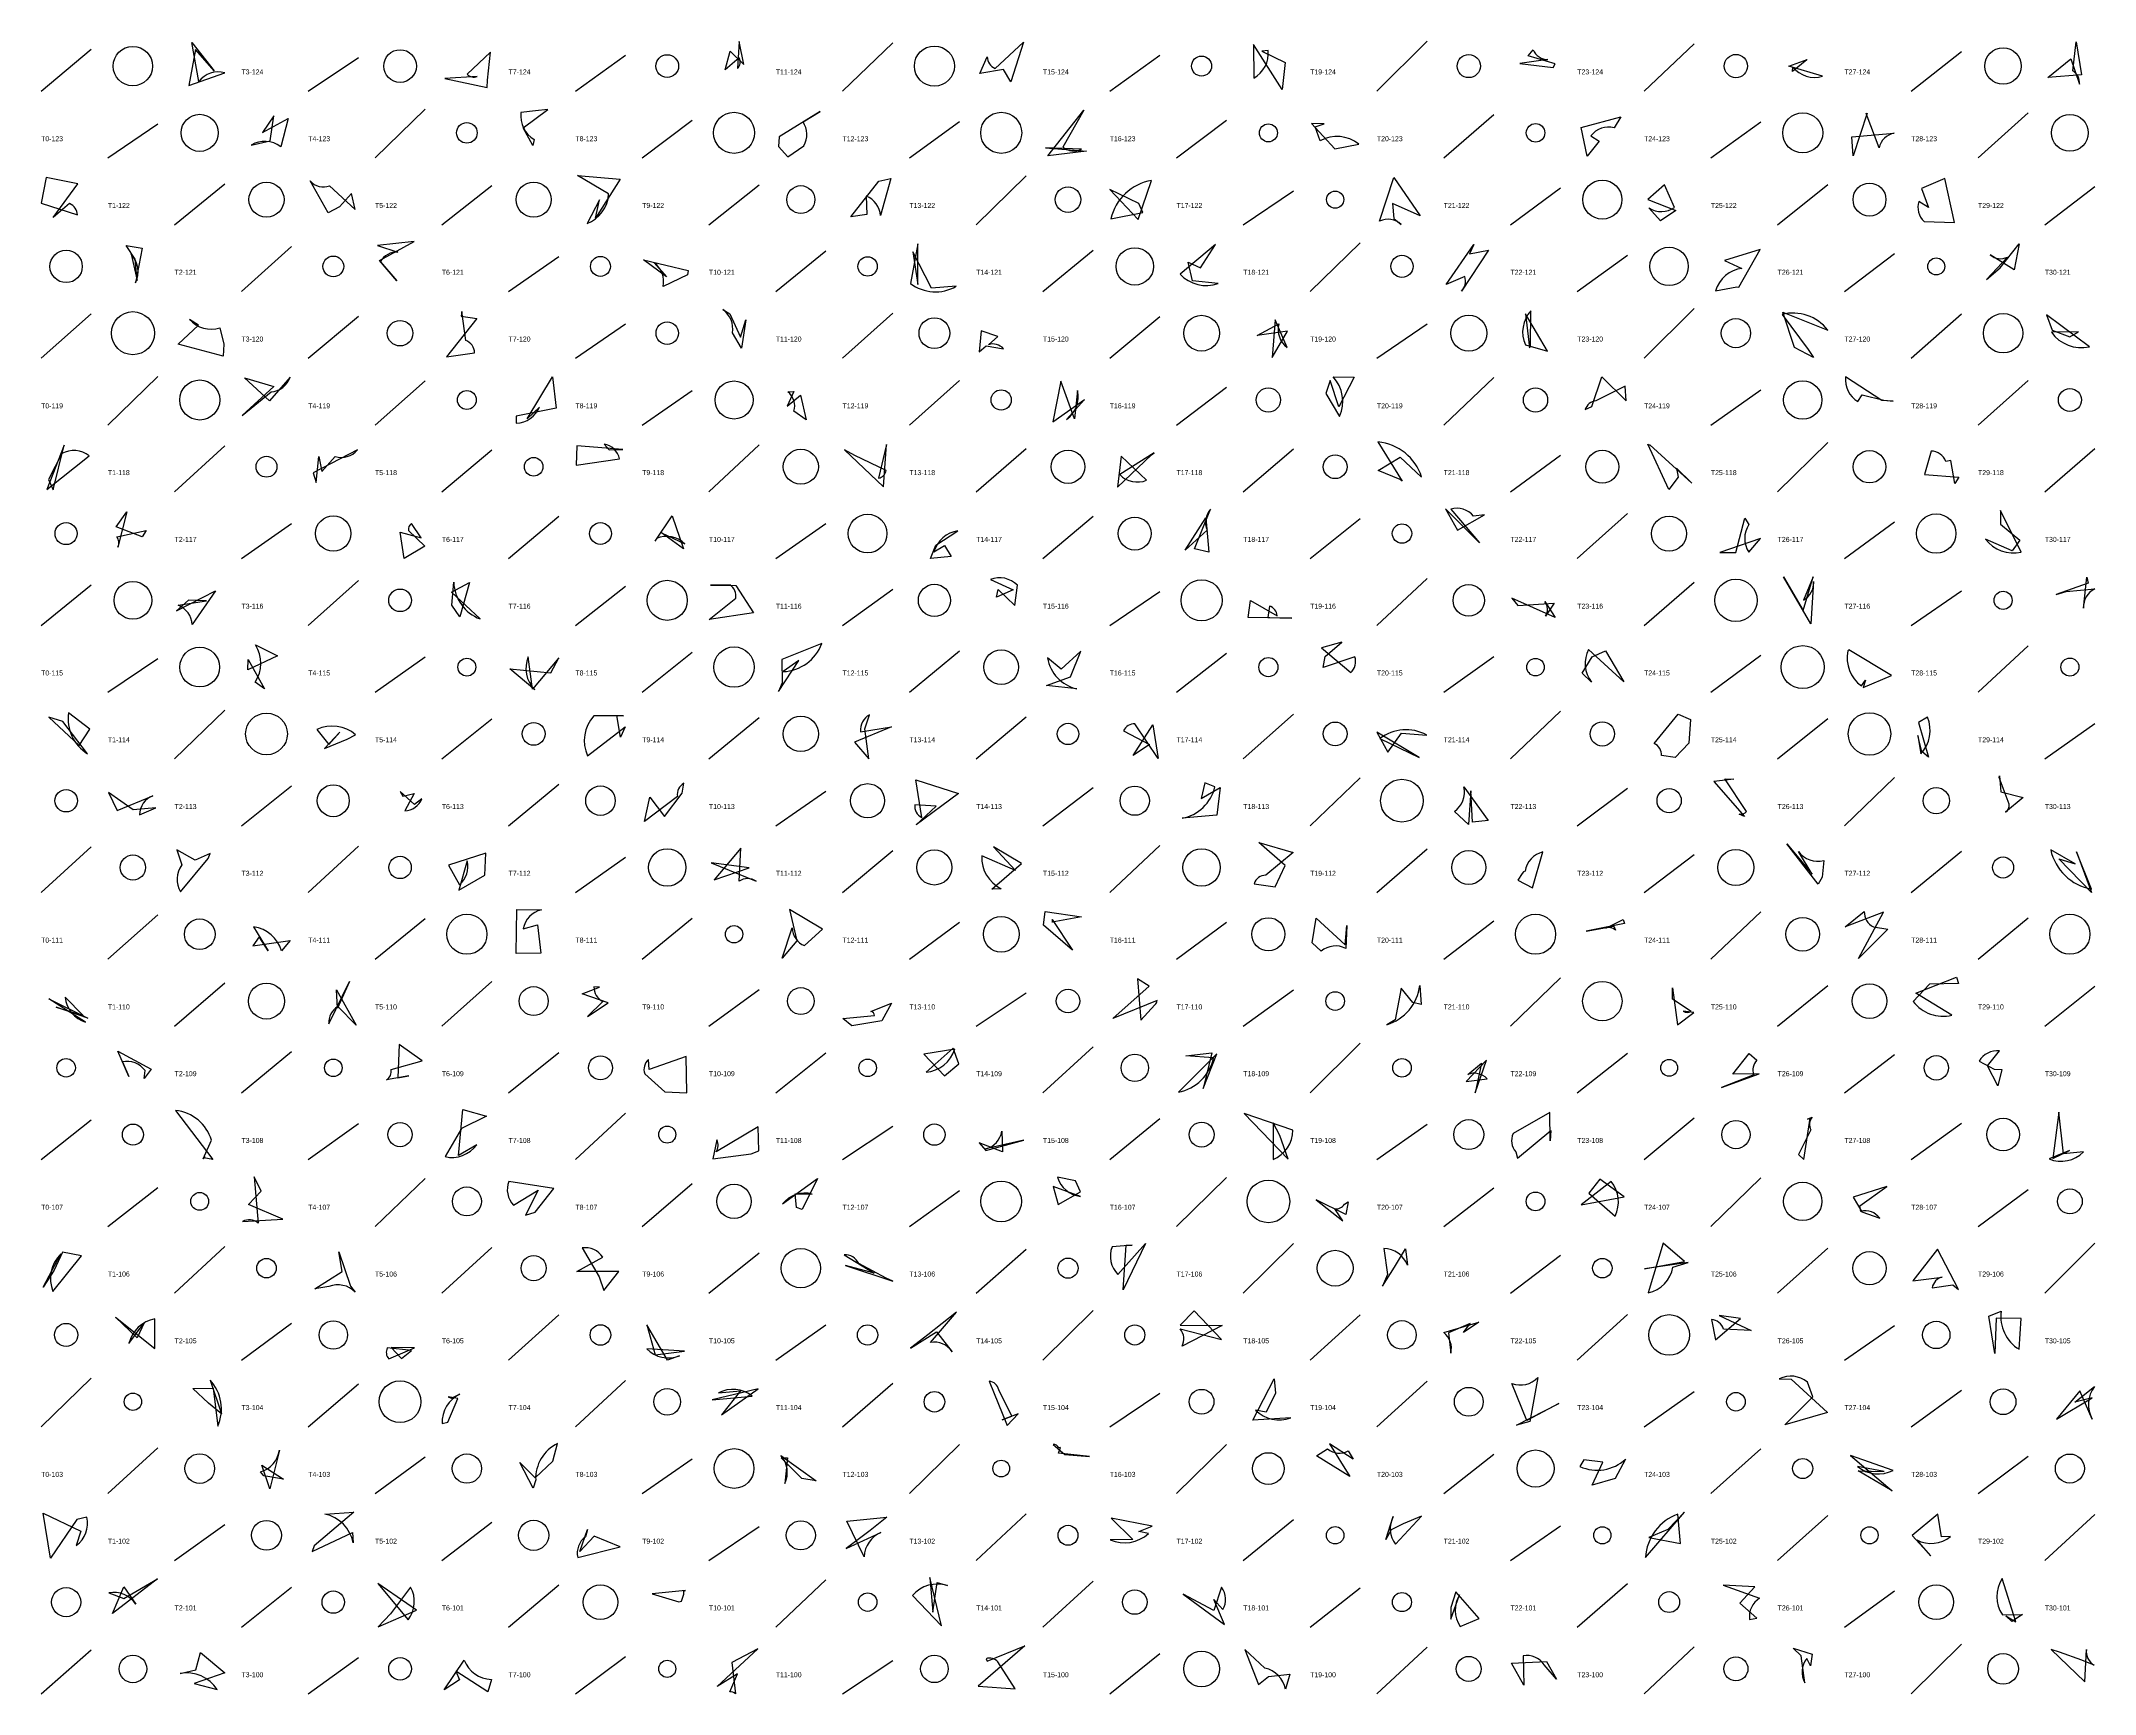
# Model space of a CAD drawing. Header units: millimetres. Extents: x -1 to 9990, y 0 to 15990.
# Drawn here: x 0 to 1230, y 4000 to 4990 of the extents above; entities that cross this region are included whole.
import ezdxf

# ---------------------------------------------------------------- set-up
doc = ezdxf.new("R2010")
doc.units = ezdxf.units.MM
doc.layers.add('TEXT', color=3, linetype='Continuous')
doc.layers.add('WALL', color=1, linetype='Continuous')

msp = doc.modelspace()

# ---------------------------------------------------------------- linework, layer by layer
for points in [[(92.5, 4984.9), (88.4, 4963.3), (110, 4971, 0.3), (94.4, 4965.8), (90.3, 4989.1), (103.7, 4972.1)], [(267.3, 4966.5), (269.1, 4983.3), (255.1, 4970.2, 0.3), (261.1, 4968.7), (241.8, 4967.6), (267.2, 4962.1)], [(420.9, 4975.9), (418.1, 4989.7), (417.1, 4973.5, 0.3), (418.1, 4980), (409.7, 4972.8), (412.7, 4983.9)], [(576.3, 4972.9), (562.1, 4970.5), (566.6, 4980.6, 0.3), (571.4, 4973.6), (588.4, 4989.4), (580.8, 4965.5)], [(743.2, 4960.9), (726.1, 4987.9), (726.2, 4967.7, 0.3), (734.9, 4984.4), (731, 4984), (745, 4977.1)], [(906.8, 4976.3), (890.6, 4981.2), (893.5, 4984.7, 0.3), (902.4, 4978.9), (885.5, 4976.6), (905.5, 4974.2)], [(1201.8, 4968.1), (1215.6, 4979.4), (1220.7, 4964.1, 0.3), (1216.8, 4972.1), (1218.8, 4989.6), (1221.9, 4969.7)], [(1057.5, 4978.7), (1048.9, 4971.7), (1049.1, 4974.4, 0.3), (1066.8, 4968.9), (1046.7, 4974.9), (1057.7, 4979)], [(132.6, 4935.3), (148, 4943.5), (143.5, 4926.7, 0.3), (125.8, 4927.7), (137.1, 4930.3), (139.3, 4945.2)], [(303.5, 4948.9), (296.1, 4948.1), (287.4, 4947.1, 0.3), (295.3, 4931.1), (294.5, 4927.5), (288.8, 4938)], [(441.6, 4926.8), (447.3, 4920.6), (456.7, 4927.3, 0.3), (456.3, 4941.5), (466.6, 4947.7), (442.1, 4932.7)], [(602.9, 4921.3), (624.4, 4948.6), (612, 4926.5, 0.3), (623.1, 4925.2), (601.6, 4926.1), (626.1, 4924)], [(922.4, 4938.3), (946, 4944.6), (942.1, 4938.1, 0.3), (928.2, 4933.2), (933.1, 4930.1), (926, 4921.1)], [(1085.2, 4921.3), (1084.5, 4932.7), (1109.8, 4934.8, 0.3), (1100.7, 4926), (1093, 4946.6), (1093.6, 4946.7)], [(760.8, 4940.5), (774.8, 4925.5), (789.1, 4928.3, 0.3), (766.1, 4930.3), (763, 4938.7), (768.5, 4940.3)], [(3.1, 4908.3), (0, 4892.9), (21.8, 4885.8, 0.3), (17.1, 4892.6), (7.2, 4884.3), (22.1, 4904.4)], [(332.1, 4883.8), (334.5, 4894.9), (327, 4880.7, 0.3), (339.9, 4898.4), (321.3, 4909.4), (346.9, 4907.3)], [(501.7, 4906), (508.9, 4907.7), (502.7, 4885.4, 0.3), (494.2, 4897.1), (494.6, 4886.1), (485, 4884.7)], [(809.4, 4892.7), (810.2, 4883.7), (814.6, 4880.2, 0.3), (801.6, 4882.1), (810.1, 4908.2), (825.9, 4885.2)], [(1126.2, 4901.7), (1130.3, 4890.2), (1124.6, 4893.8, 0.3), (1127.7, 4882), (1145.9, 4881.3), (1140.1, 4907.7)], [(178.8, 4890.6), (172, 4887.1), (161.1, 4906.2, 0.3), (172.8, 4903.2), (188.2, 4889), (185.9, 4898.7)], [(640.1, 4901), (657, 4883.1), (665.1, 4906.5, 0.3), (640.6, 4883.4), (659.8, 4887.2), (657.4, 4892.6)], [(979.1, 4888.4), (969.9, 4882.3), (962.8, 4890, 0.3), (978.3, 4890.3), (972.3, 4903.8), (962.2, 4895)], [(51, 4867.5), (60.5, 4866), (56.6, 4845.1, 0.3), (54, 4862.4), (57.5, 4846.6), (56.4, 4859.4)], [(223.4, 4870), (201.4, 4867.6), (213.7, 4863.6, 0.3), (203.2, 4857.7), (213.1, 4846.4), (202.7, 4858.5)], [(387.6, 4852.6), (387.1, 4850), (372.5, 4843, 0.3), (367.1, 4857.2), (374.5, 4848.8), (360.8, 4858.9)], [(525.1, 4844.2), (525, 4868.6), (520.6, 4844.8, 0.3), (548.1, 4843.1), (533.2, 4841.9), (522, 4863.8)], [(694.4, 4854.1), (703.3, 4868.1), (682.1, 4850.4, 0.3), (704.9, 4844.8), (689.5, 4846.4), (687, 4857.6)], [(855.4, 4862.6), (866.8, 4864.8), (850.6, 4840.2, 0.3), (852.6, 4848.9), (841.4, 4844.1), (858, 4868.2)], [(1029.5, 4865.2), (1008.1, 4858.6), (1018.6, 4853.8, 0.3), (1002.8, 4840.4), (1015.5, 4842.7), (1016.8, 4842.6)], [(1184.6, 4868.6), (1181.6, 4853), (1167.3, 4861.9, 0.3), (1177.6, 4860.6), (1165.1, 4847.1), (1173.3, 4854.2)], [(82, 4808.4), (94.3, 4819.8), (88.9, 4823.3, 0.3), (107.1, 4818.3), (109.4, 4808.5), (109.1, 4801.3)], [(260.9, 4823.9), (242.7, 4800.8), (259.6, 4803.2, 0.3), (254.3, 4810.7), (251.9, 4828), (251.6, 4825.3)], [(422.1, 4823.1), (419.5, 4806), (414, 4815.2, 0.3), (408.2, 4829.2), (412.5, 4826.5), (418.9, 4812.6)], [(746.5, 4816.3), (728.3, 4813.6), (741.2, 4820.6, 0.3), (746.2, 4806.4), (739, 4823.1), (737.3, 4800.5)], [(891.4, 4806.2), (891.9, 4807.1), (892.2, 4828.4, 0.3), (888.9, 4808), (902.2, 4804.2), (888.9, 4826.5)], [(1050.1, 4806.5), (1043.1, 4827.5), (1070, 4816.9, 0.3), (1042.6, 4826.2), (1058.2, 4805.3), (1061.4, 4800.4)], [(1214.9, 4812.8), (1220.1, 4815.9), (1203.9, 4815.6, 0.3), (1226.7, 4806.8), (1201.1, 4825.9), (1204.4, 4816.8)], [(561.8, 4803.8), (565.9, 4807.4), (576.4, 4805.7, 0.3), (567.3, 4808.1), (573, 4813), (563, 4816.5)], [(139.3, 4783.1), (120.4, 4765.7), (137.7, 4779.8, 0.3), (149.2, 4788.7), (136.7, 4774.4), (121.8, 4788.2)], [(308.4, 4770), (284.5, 4765.4), (284.6, 4761.1, 0.3), (298.4, 4770.7), (291.1, 4763.7), (306.3, 4788.9)], [(605.9, 4761.9), (624.9, 4775.2), (614.2, 4763.4, 0.3), (620.7, 4780.6), (618.8, 4763.8), (610.8, 4786.3)], [(772, 4786.7), (769.4, 4778.8), (777.6, 4765.2, 0.3), (773.8, 4788.9), (786.3, 4788.7), (777.2, 4770.9)], [(949.3, 4774.5), (948.6, 4783.3), (931.1, 4774.5, 0.3), (924.8, 4769.2), (928.8, 4771.1), (934.7, 4788.8)], [(1109.1, 4774.3), (1102.3, 4774.6), (1080.7, 4788.8, 0.3), (1088, 4774.1), (1090.6, 4778), (1103.6, 4774.8)], [(454.9, 4777.9), (458.1, 4763.1), (450.9, 4768.4, 0.3), (447.3, 4779.9), (450.8, 4780), (446.8, 4771.3)], [(13.8, 4748), (3.5, 4721.3), (28.8, 4741.5, 0.3), (12.4, 4742.9), (4.5, 4727.3), (7.3, 4721.1)], [(320.9, 4747.6), (320.5, 4735.9), (346.5, 4739.8, 0.3), (337.2, 4748.6), (340.3, 4745.2), (348.4, 4745.3)], [(504.5, 4723), (506.3, 4748.4), (501.6, 4728.2, 0.3), (506.1, 4732.7), (487.3, 4741.8), (481.1, 4745.1)], [(800.8, 4732.8), (813.9, 4740.8), (826.8, 4728.8, 0.3), (800.6, 4749.9), (815.1, 4726.4), (813.9, 4727.4)], [(980.4, 4728.7), (974.8, 4721.3), (962.2, 4748.5, 0.3), (963.5, 4748.2), (988.6, 4725.1), (979.4, 4734.1)], [(166.4, 4741.1), (168.1, 4732.2), (176.1, 4741.1, 0.3), (189.5, 4745.1), (163, 4731.4), (164.7, 4725.5)], [(665, 4742.1), (666.6, 4743.3), (646, 4730.3, 0.3), (662.1, 4726.9), (646.8, 4741.4), (644.6, 4722.8)], [(1146.2, 4724.9), (1143.7, 4738.8), (1140.7, 4738.2, 0.3), (1131.9, 4744.4), (1127.9, 4730.3), (1148.4, 4728.8)], [(45, 4699.1), (51.3, 4708.1), (46, 4686.9, 0.3), (45.4, 4693), (62.9, 4696.8), (60.5, 4693)], [(215, 4695.9), (227.6, 4692.4), (221.9, 4701.1, 0.3), (220, 4696.8), (229.8, 4687.4), (217.4, 4680.1)], [(384.7, 4685.9), (371.6, 4695.5), (385.5, 4688.9, 0.3), (368.6, 4692), (367.7, 4690.5), (378, 4705.7)], [(699.3, 4683.9), (690.7, 4685.9), (700.4, 4709.6, 0.3), (698.3, 4697), (685.2, 4685), (697.5, 4704.4)], [(848.2, 4697.1), (864.4, 4706.2), (857.9, 4705.4, 0.3), (844.2, 4709.6), (861.4, 4689.4), (841, 4709.9)], [(1015, 4683.7), (1020.4, 4704.2), (1022.8, 4700.4, 0.3), (1022.7, 4683.8), (1029.8, 4692.1), (1005.3, 4683.6)], [(1185, 4691), (1180.5, 4684.7), (1164.4, 4691.7, 0.3), (1185.8, 4683.9), (1173.5, 4708.9), (1173.4, 4700.7)], [(532.6, 4680.1), (535.9, 4688), (549.1, 4696.6, 0.3), (534.7, 4684), (541, 4687.9), (545.1, 4681.3)], [(250.8, 4645.2), (245.9, 4652.1), (247.1, 4665.8, 0.3), (262.9, 4643.9), (245.8, 4659.8), (256.5, 4665.6)], [(426.6, 4647.5), (400.2, 4643.5), (416, 4656.2, 0.3), (412.6, 4664.3), (400.9, 4664), (416, 4663.8)], [(573.2, 4661.4), (583.1, 4651.9), (584.7, 4664, 0.3), (568.5, 4667.5), (582.2, 4661.3), (572.2, 4656.8)], [(1055.3, 4648.9), (1061.3, 4669.1), (1055.5, 4655.2, 0.3), (1061.4, 4666.2), (1059.8, 4641), (1043.5, 4669.1)], [(1206.8, 4658.4), (1212.8, 4660.3), (1229.9, 4661.9, 0.3), (1223.2, 4650.3), (1225.1, 4668.9), (1225.9, 4665.2)], [(81.2, 4648.7), (104.5, 4660.7), (90.5, 4640.5, 0.3), (82, 4652.1), (99.1, 4654.8), (88.3, 4655.1)], [(722.9, 4644.7), (724.2, 4654.9), (740.3, 4645.7, 0.3), (735.6, 4651.6), (734.6, 4644.7), (749.1, 4644.3)], [(884.3, 4651.9), (906.2, 4653.3), (901, 4645.5, 0.3), (900.6, 4654.3), (906.7, 4644.7), (880.9, 4656.2)], [(124.1, 4619.5), (133.8, 4602), (128.2, 4605.9, 0.3), (128.4, 4628.3), (141.5, 4621.8), (123.8, 4613.4)], [(441.6, 4600.3), (453.9, 4619), (444.5, 4612.3, 0.3), (467.5, 4629.1), (443.6, 4619.5), (443.8, 4605.5)], [(778.9, 4629.9), (766.8, 4626.6), (784.3, 4611.7, 0.3), (786.8, 4621.2), (767.9, 4614.8), (769, 4621.4)], [(936.9, 4624.7), (947.9, 4606.1), (926.8, 4625.6, 0.3), (928.6, 4606), (923, 4611.4), (928.9, 4621.1)], [(1108.1, 4609.9), (1082.6, 4625.4), (1082.1, 4624.8, 0.3), (1090.2, 4603.7), (1092.7, 4607.2), (1091.2, 4602.7)], [(310, 4620.5), (294.3, 4601.7), (291.7, 4621.2, 0.3), (295.6, 4601.4), (280.7, 4613.9), (305.2, 4611.6)], [(622.7, 4624.6), (610.9, 4613.8), (602.7, 4620.5, 0.3), (620.2, 4602), (602.2, 4604), (616.4, 4609.1)], [(22.9, 4568.1), (29.1, 4577.8), (16.4, 4587.6, 0.3), (27.9, 4563.1), (13, 4582.5), (4.6, 4585.1)], [(169.7, 4566.3), (183.4, 4571.9), (188.4, 4574.5, 0.3), (165.2, 4577.6), (172.3, 4568.7), (178.9, 4576.1)], [(344.8, 4586.1), (348.7, 4585.8), (331, 4585.8, 0.3), (327.3, 4561.8), (349.7, 4579.3), (347.1, 4573)], [(495.8, 4560.1), (493.3, 4578.1), (496.1, 4586.4, 0.3), (490.8, 4576.3), (509.2, 4579.2), (487.1, 4570.1)], [(665.8, 4580.4), (668.9, 4560.2), (655.1, 4581.1, 0.3), (648.3, 4576.9), (663.8, 4568.7), (654.1, 4562.1)], [(806.6, 4564.1), (814.8, 4575.4), (829.8, 4574.3, 0.3), (801.8, 4572.2), (825.4, 4560.8), (800, 4576)], [(986.9, 4569.5), (978.7, 4560.9), (970.4, 4562, 0.3), (966.1, 4569.3), (980.4, 4586.9), (987.9, 4583.6)], [(1126.4, 4564.5), (1124, 4574), (1125.7, 4563, 0.3), (1129.7, 4585.1), (1124.4, 4581.8), (1130.3, 4561.1)], [(40.3, 4539.9), (45.6, 4529.1), (66.9, 4538, 0.3), (59, 4526.5), (68.8, 4530.7), (55.2, 4529.6)], [(216.7, 4537.7), (223.4, 4539.3), (217.8, 4529, 0.3), (228.1, 4536.2), (223.7, 4532.7), (215, 4540.5)], [(373.4, 4525.5), (383.9, 4539.5), (384.9, 4545.4, 0.3), (381.1, 4537.6), (361.4, 4522.5), (364.6, 4537.2)], [(524.1, 4520.5), (536.1, 4531.8), (523.2, 4532.6, 0.3), (527.4, 4524.9), (523.8, 4547.4), (549.5, 4539.4)], [(706.2, 4542.9), (704.1, 4526.4), (683.3, 4524.5, 0.3), (703, 4543.3), (696.9, 4545.7), (694.7, 4536.3)], [(856.3, 4540.9), (854.8, 4520.7), (846.5, 4528.5, 0.3), (852.1, 4543.2), (866.6, 4523.2), (857.3, 4522.1)], [(1001.7, 4546.5), (1020.1, 4525.5), (1016.9, 4527, 0.3), (1021.4, 4528.5), (1008.4, 4548.1), (1013.8, 4547.9)], [(1173.6, 4540.4), (1187.1, 4536.9), (1176.5, 4528.2, 0.3), (1178.7, 4532.9), (1172.6, 4548.8), (1172.9, 4549.9)], [(92.3, 4499.3), (81.3, 4505.6), (84.2, 4496.5, 0.3), (83.5, 4480.4), (100.1, 4500.4), (101.2, 4503.3)], [(266.4, 4503.5), (243.9, 4496.3), (250.5, 4484.7, 0.3), (255.1, 4498.9), (250.1, 4481.4), (265.7, 4490.3)], [(424, 4494.8), (401.3, 4497.8), (428.3, 4486.8, 0.3), (418, 4486.8), (419.1, 4506.6), (403.1, 4487.6)], [(570.3, 4507.4), (583.6, 4493.2), (563.3, 4501.9, 0.3), (575, 4482.3), (569.4, 4482.1), (587.1, 4497.3)], [(729.2, 4509.9), (749.9, 4503.9), (733.4, 4490.4, 0.3), (726.4, 4485.3), (739.1, 4483.4), (745.1, 4496.2)], [(884.4, 4487.3), (893.2, 4482.9), (899.4, 4504.3, 0.3), (888.7, 4492.7), (887.8, 4492.4), (887, 4491.3)], [(1045.4, 4509.2), (1060.7, 4491), (1052.4, 4504.5, 0.3), (1067.6, 4499.1), (1066.7, 4489.2), (1064.3, 4485)], [(1208.3, 4500.2), (1218.2, 4497.1), (1203.5, 4505.5, 0.3), (1227.9, 4482.1), (1218.9, 4504.3), (1227.9, 4480.1)], [(284.6, 4443.4), (284.9, 4469.9), (299.6, 4469.6, 0.3), (288.8, 4458.3), (297.2, 4460.7), (299.3, 4443.7)], [(452.7, 4451.1), (443.8, 4440.7), (449.8, 4458.8, 0.3), (457.2, 4448.2), (468, 4458), (448.2, 4469.8)], [(601.3, 4468.6), (623.1, 4465.4), (605.5, 4462.2, 0.3), (605.5, 4463.8), (617.6, 4445.4), (600.3, 4460.5)], [(1103.4, 4468.3), (1080.4, 4459.4), (1091.9, 4468.7, 0.3), (1097.4, 4459.4), (1105.9, 4458), (1088.5, 4440.4)], [(126.8, 4448.1), (149.2, 4451.3), (143.9, 4445, 0.3), (127.3, 4459.4), (136, 4445.1), (130.6, 4453.5)], [(780.9, 4448.6), (782, 4460.2), (781.3, 4446.5, 0.3), (766.6, 4444.9), (761.3, 4449.9), (763.6, 4464.7)], [(925.4, 4456.9), (941.8, 4459.8), (942.8, 4457.5, 0.3), (937, 4458.6), (947.5, 4463.9), (948.2, 4461.5)], [(656.6, 4428.4), (658.7, 4403.6), (667, 4412.8, 0.3), (668.3, 4415.3), (641.9, 4404.6), (663.6, 4424)], [(1148.3, 4425.6), (1131, 4425.2), (1121.2, 4414.8, 0.3), (1144.3, 4406.5), (1122.8, 4419.8), (1147.2, 4429.3)], [(9, 4411.3), (25.2, 4406.3), (14.4, 4417.3, 0.3), (26.7, 4402.4), (4.6, 4416.4), (28, 4404.7)], [(176.9, 4421.8), (188.6, 4400.6), (177.7, 4411.7, 0.3), (172.3, 4401.3), (184.7, 4426.7), (177.6, 4410.8)], [(324.1, 4419.3), (334.5, 4423.4), (331.1, 4423.6, 0.3), (336.5, 4414.7), (327.3, 4405.8), (339.7, 4414)], [(814.5, 4422.8), (810.9, 4403.8), (805.9, 4400.8, 0.3), (825.7, 4424.4), (826.5, 4413), (821.6, 4414.1)], [(980, 4400.8), (989.7, 4408.1), (983.5, 4408.9, 0.3), (988.1, 4408.8), (977, 4416.1), (977, 4423)], [(485.6, 4400.2), (480.2, 4404.6), (499.2, 4406.3, 0.3), (497, 4408.8), (509.3, 4413.7), (503.6, 4403.1)], [(66, 4374.2), (61.7, 4368.7), (62.3, 4373.4, 0.3), (48.7, 4378.5), (52.6, 4369.8), (46, 4384.9)], [(213.6, 4369.1), (220.2, 4370.2), (206.9, 4367.8, 0.3), (209.6, 4374), (228.3, 4379.1), (214.4, 4388.9)], [(386.4, 4381.7), (364.2, 4374), (363.7, 4380, 0.3), (361.5, 4371.5), (373.5, 4360.6), (386.7, 4360.1)], [(549.6, 4377.4), (546.3, 4386.7), (530, 4372.3, 0.3), (547.2, 4386.2), (528.6, 4383.1), (541, 4370.2)], [(695.9, 4362.6), (704.2, 4383.4), (681.1, 4360.4, 0.3), (702.2, 4381), (685.6, 4382.1), (701.2, 4383.9)], [(865.6, 4379.5), (853.4, 4366.8), (866, 4368.5, 0.3), (854.4, 4371), (862.7, 4377.7), (858.8, 4360)], [(1013.1, 4371.2), (1023, 4383.6), (1027.6, 4379.5, 0.3), (1025.7, 4370.9), (1006.4, 4363.3), (1029, 4371.4)], [(1171.8, 4364.3), (1165.6, 4376.1), (1172.8, 4385.1, 0.3), (1160.7, 4379), (1169.6, 4374.1), (1174.2, 4373.9)], [(98.1, 4321.8), (97.1, 4320.5), (102.1, 4331.6, 0.3), (80.5, 4349.5), (102.9, 4320.1), (97.4, 4321.1)], [(266.7, 4346.1), (251.7, 4338.7), (241.9, 4321.8, 0.3), (260.9, 4328.9), (250, 4322.5), (252.6, 4350)], [(741.9, 4334.5), (737.9, 4342.1), (737.8, 4320.1, 0.3), (749.7, 4337.7), (720.6, 4347.7), (746.9, 4320.3)], [(903.8, 4331.2), (903.5, 4348.3), (881.6, 4335.6, 0.3), (883.2, 4324.6), (884.1, 4320.9), (904.2, 4337.4)], [(1059.4, 4344.8), (1057.9, 4344.2), (1060.7, 4345.5, 0.3), (1059.9, 4337.8), (1052.5, 4323.1), (1055.7, 4320.1)], [(1204.8, 4320.7), (1214.8, 4325.5), (1202.6, 4320.4, 0.3), (1223.1, 4324.6), (1211.1, 4323.5), (1208.4, 4348.5)], [(429.8, 4325.2), (429.4, 4339.7), (404.2, 4324.7, 0.3), (404.6, 4331.8), (402.3, 4320.5), (425.2, 4323.5)], [(565.7, 4325.4), (588.5, 4331.7), (565.8, 4326.4, 0.3), (575.3, 4337), (575.8, 4324.6), (561.8, 4330)], [(131.8, 4301.2), (127.7, 4309.7), (130, 4282, 0.3), (120.6, 4283), (144.7, 4284.3), (124.3, 4293.2)], [(295.8, 4288.5), (307.1, 4302.7), (280.2, 4307, 0.3), (283, 4292.7), (297.6, 4301.8), (290.2, 4286.7)], [(452.5, 4291.3), (451.6, 4299.6), (461.8, 4299.4, 0.3), (444.1, 4293.5), (464.9, 4308.8), (455.7, 4290.2)], [(622.5, 4300.7), (619.5, 4307.3), (608.7, 4309.5, 0.3), (622.5, 4298), (606.1, 4304), (609.1, 4293.1)], [(933.6, 4308.3), (926.9, 4300), (942.6, 4286.2, 0.3), (940.2, 4306.9), (922.3, 4292.9), (948, 4297.7)], [(763.6, 4295.9), (779.5, 4283.3), (774.8, 4290.6, 0.3), (780.5, 4293.3), (782.8, 4294.7), (781.4, 4287.1)], [(1085.2, 4297.6), (1090.4, 4288.7), (1101.1, 4285, 0.3), (1089.9, 4289), (1089.3, 4292.4), (1105.4, 4303.9)], [(649.9, 4268.7), (653.4, 4268.7), (641.4, 4267.7, 0.3), (644.9, 4251.2), (661.5, 4269.7), (648.1, 4242.1)], [(984.2, 4258.9), (971.4, 4269.9), (962.5, 4240.2, 0.3), (977.3, 4255.6), (986.4, 4258.4), (960.2, 4254.6)], [(7.9, 4253.9), (1.2, 4243.7), (11.8, 4263.5, 0.3), (7.1, 4241), (24.3, 4262.4), (12.8, 4264.5)], [(178.4, 4264.8), (185.4, 4244.2), (188.2, 4240.7, 0.3), (172.4, 4244), (164, 4242.6), (180.4, 4253.1)], [(346.1, 4253.1), (320.9, 4253.1), (336.4, 4261.5, 0.3), (324.1, 4267.1), (334.3, 4249.8), (337.1, 4241.6)], [(510, 4247.2), (506.1, 4249.1), (489.7, 4257.8, 0.3), (480.9, 4263), (498.9, 4252), (481.7, 4256.6)], [(810.5, 4255.6), (817.1, 4266.6), (818.3, 4256.8, 0.3), (804.1, 4266.8), (806.4, 4251.3), (803.4, 4244.3)], [(1135.7, 4266.4), (1121, 4247.5), (1138.6, 4249.7, 0.3), (1132.5, 4243.2), (1144.9, 4245.1), (1148.2, 4242.2)], [(44.5, 4225.7), (68.2, 4206.9), (68.1, 4224.6, 0.3), (52.6, 4209.9), (61.8, 4222.3), (57.5, 4213.3)], [(367.7, 4203.1), (385.3, 4205.2), (362.7, 4206.7, 0.3), (382.3, 4202.4), (375.2, 4200), (362.7, 4221.1)], [(520.6, 4207.1), (536.2, 4216.9), (545.6, 4204.9, 0.3), (532.6, 4210.5), (548.2, 4228.7), (531, 4215)], [(682.1, 4220.9), (707.3, 4220.7), (683.3, 4208.2, 0.3), (682.2, 4218.7), (707, 4212.3), (690.6, 4229.4)], [(855.8, 4221.8), (842.9, 4216.2), (844.2, 4204.1, 0.3), (840, 4216.5), (861.1, 4222.7), (851.8, 4216.5)], [(1004.9, 4226.6), (1024.2, 4217.7), (1007.6, 4218.5, 0.3), (1000.3, 4224.3), (1002.7, 4212), (1017.8, 4224.8)], [(1170.1, 4203.9), (1166.4, 4226.2), (1173.9, 4229.2, 0.3), (1184.7, 4206.4), (1185.8, 4224.8), (1170.8, 4225.1)], [(215.8, 4201), (221.8, 4205.7), (207.3, 4207.2, 0.3), (208.2, 4200.7), (223.6, 4207.3), (209.7, 4207.4)], [(90.9, 4183), (103, 4183.2), (105.8, 4160.3, 0.3), (101.2, 4188), (108.1, 4167.7), (100.2, 4174.1)], [(429.4, 4182.8), (401.9, 4176.2), (425.8, 4178.4, 0.3), (405.7, 4180.3), (418.9, 4181.6), (407.4, 4167.1)], [(575.6, 4164.1), (581.3, 4166.3), (573.6, 4182.1, 0.3), (567.8, 4187.4), (578.5, 4160.8), (585.2, 4167.8)], [(739.3, 4180.2), (733.6, 4168.7), (727.2, 4170, 0.3), (748.5, 4165.4), (725.7, 4164), (738.4, 4188.8)], [(909, 4174), (889.7, 4163.7), (880.9, 4185.9, 0.3), (896.3, 4189.5), (891.5, 4163.2), (883.5, 4161)], [(1044.3, 4161.2), (1061, 4178), (1057.8, 4186.7, 0.3), (1040.9, 4188.7), (1048, 4188.6), (1069.9, 4168.6)], [(1228.4, 4177.4), (1217.9, 4174.8), (1229.8, 4184.2, 0.3), (1228.4, 4164.5), (1221, 4181.5), (1206.9, 4164.6)], [(243.8, 4177.9), (245.6, 4177.1), (250.8, 4179.5, 0.3), (240.2, 4161.9), (243.6, 4162.8), (249.5, 4177)], [(145.1, 4128.6), (133.5, 4130.6), (131.4, 4133, 0.3), (142.7, 4146), (136.9, 4122.8), (132.2, 4137)], [(295.9, 4129.5), (306.4, 4139.5), (309.3, 4149.9, 0.3), (296.2, 4128.2), (294.8, 4123.2), (286.7, 4138.7)], [(609.3, 4144.2), (610.5, 4147.6), (609.6, 4147.4, 0.3), (606.1, 4149.4), (613.1, 4143.5), (627.8, 4142.2)], [(783.8, 4130.3), (763.9, 4142.7), (770.5, 4146.7, 0.3), (782.8, 4145.5), (785.8, 4140.6), (771.6, 4149.7)], [(443.2, 4141.4), (447.1, 4141.5), (445.4, 4126.1, 0.3), (443.1, 4142.9), (464.1, 4127.6), (455.6, 4129.1)], [(935.3, 4138.8), (923.9, 4140.2), (921.6, 4136.2, 0.3), (948.9, 4140.6), (942.7, 4129.1), (929, 4125.1)], [(1088.3, 4133.6), (1103.8, 4133.2), (1087.8, 4136.2, 0.3), (1109.1, 4133.9), (1083.7, 4142.8), (1108.6, 4121.6)], [(1.3, 4108.3), (23.9, 4097.5), (21.1, 4088.9, 0.3), (27.4, 4105.8), (21.5, 4104.5), (5.7, 4081.4)], [(162.4, 4085.4), (186.5, 4096.7), (186.9, 4090.5, 0.3), (170, 4107.7), (187.4, 4108.8), (163.6, 4088.7)], [(962.8, 4093.7), (981.9, 4090.1), (980.3, 4107.7, 0.3), (960.8, 4081.7), (984.3, 4108.9), (974.2, 4098.4)], [(322.6, 4085.4), (327.2, 4098.5), (326, 4094.1, 0.3), (321.4, 4081.7), (346.8, 4088.2), (331.3, 4094.4)], [(496.5, 4097.8), (482.1, 4087.2), (503, 4096.7, 0.3), (493, 4082.2), (482.6, 4103.5), (506.6, 4105.8)], [(640.9, 4105.2), (653.9, 4092.4), (640.3, 4092.3, 0.3), (663.2, 4096.1), (657.4, 4097.2), (665.5, 4100.4)], [(808.5, 4098.3), (805.3, 4092.5), (809.8, 4106.2, 0.3), (811.1, 4089.6), (826.7, 4106.4), (815.7, 4101.9)], [(1120.5, 4094.9), (1131.7, 4082.7), (1123.3, 4092.2, 0.3), (1143.6, 4094.3), (1138.2, 4094.1), (1136, 4107.6)], [(42.7, 4048.1), (49.5, 4064.2), (56.8, 4053.8, 0.3), (40.6, 4060.5), (49.5, 4057.2), (69.7, 4068.9)], [(224.8, 4050.2), (201.7, 4066.1), (219.8, 4044.3, 0.3), (221.3, 4064), (209.3, 4048), (201.9, 4040.1)], [(383.6, 4055.6), (384.9, 4059.7), (384.9, 4061.9, 0.3), (386, 4062), (366, 4059.9), (382, 4055.1)], [(534, 4048.9), (536.7, 4066.7), (542.8, 4064.9, 0.3), (521.8, 4058.9), (539.2, 4040.8), (532.3, 4069.8)], [(708.8, 4041.5), (702.3, 4056.6), (707.7, 4050.5, 0.3), (707, 4063.9), (702.3, 4050), (684, 4059.7)], [(844.3, 4051.8), (844.2, 4044.7), (849.5, 4059.3, 0.3), (849.9, 4040.4), (861.2, 4045.2), (847.3, 4061.2)], [(1026.4, 4064.1), (1007.4, 4065.1), (1029.2, 4057.3, 0.3), (1023.2, 4044.5), (1027.6, 4045.3), (1017.4, 4054.3)], [(1176.6, 4046.8), (1182.7, 4043.1), (1174.4, 4069.1, 0.3), (1174.6, 4047.4), (1186.7, 4047.6), (1180.3, 4043.4)], [(110, 4012.6), (91.6, 4006.2), (105.5, 4002.7, 0.3), (83.3, 4012.2), (92.6, 4014.5), (95.5, 4024.9)], [(429.3, 4027.1), (413.6, 4018.8), (415.8, 4000, 0.3), (412.4, 4001.2), (417, 4012), (404.9, 4004.5)], [(561.2, 4004.7), (583.4, 4003), (573, 4019.2, 0.3), (565.9, 4021.1), (566.6, 4019.7), (589.1, 4028.9)], [(735.1, 4010.4), (747.9, 4011.9), (745.2, 4002.8, 0.3), (732.9, 4015.5), (720.9, 4026.7), (729.1, 4005.6)], [(901.5, 4019.4), (907.5, 4008.9), (900.2, 4017.5, 0.3), (887.5, 4022.9), (887.9, 4005.3), (880.6, 4018.4)], [(1060.6, 4023.9), (1059.7, 4016.9), (1057.4, 4021.2, 0.3), (1056.2, 4006.7), (1054.1, 4022.9), (1049.3, 4027.4)], [(1203.7, 4026.7), (1223.9, 4007.3), (1224.9, 4026.6, 0.3), (1229.6, 4017.2), (1222.2, 4020.2), (1208.7, 4025.1)], [(250.5, 4008.5), (241.4, 4002.4), (253.4, 4020.3, 0.3), (269.7, 4008.7), (267.6, 4001.2), (248.4, 4013.6)]]:
    msp.add_lwpolyline(points, format="xyb", close=True)
for centre, radius in [((55, 4975), 11.8), ((215, 4975), 9.8), ((375, 4975), 6.79), ((535, 4975), 12), ((855, 4975), 6.94), ((1015, 4975), 6.97), ((1175, 4975), 10.9), ((695, 4975), 5.99), ((95, 4935), 11.1), ((415, 4935), 12.3), ((575, 4935), 12.3), ((1055, 4935), 12), ((1215, 4935), 11), ((255, 4935), 6.17), ((735, 4935), 5.4), ((895, 4935), 5.54), ((135, 4895), 10.5), ((295, 4895), 10.5), ((455, 4895), 8.37), ((615, 4895), 7.63), ((775, 4895), 5.12), ((935, 4895), 11.7), ((1095, 4895), 9.86), ((15, 4855), 9.7), ((175, 4855), 6.22), ((335, 4855), 5.96), ((495, 4855), 5.8), ((655, 4855), 11.2), ((815, 4855), 6.65), ((975, 4855), 11.5), ((1135, 4855), 5.07), ((55, 4815), 12.9), ((215, 4815), 7.66), ((375, 4815), 6.71), ((535, 4815), 9.23), ((695, 4815), 10.7), ((855, 4815), 10.8), ((1015, 4815), 8.74), ((1175, 4815), 11.8), ((95, 4775), 12), ((415, 4775), 11.4), ((1055, 4775), 11.5), ((255, 4775), 5.65), ((575, 4775), 6.06), ((735, 4775), 7.29), ((895, 4775), 7.26), ((1215, 4775), 6.89), ((135, 4735), 6.25), ((295, 4735), 5.58), ((455, 4735), 10.5), ((615, 4735), 9.99), ((775, 4735), 7.09), ((935, 4735), 9.85), ((1095, 4735), 9.7), ((15, 4695), 6.61), ((175, 4695), 10.6), ((335, 4695), 6.55), ((495, 4695), 11.6), ((655, 4695), 9.87), ((815, 4695), 5.82), ((975, 4695), 10.5), ((1135, 4695), 11.8), ((55, 4655), 11.3), ((215, 4655), 6.78), ((375, 4655), 12), ((535, 4655), 9.63), ((695, 4655), 12.3), ((855, 4655), 9.42), ((1015, 4655), 12.7), ((1175, 4655), 5.42), ((95, 4615), 11.9), ((415, 4615), 12.1), ((575, 4615), 10.4), ((1055, 4615), 12.9), ((255, 4615), 5.37), ((735, 4615), 5.72), ((895, 4615), 5.23), ((1215, 4615), 5.4), ((135, 4575), 12.5), ((295, 4575), 6.81), ((455, 4575), 10.6), ((615, 4575), 6.41), ((775, 4575), 7.1), ((935, 4575), 7.26), ((1095, 4575), 12.7), ((15, 4535), 6.73), ((175, 4535), 9.58), ((335, 4535), 8.85), ((495, 4535), 10.2), ((655, 4535), 8.76), ((815, 4535), 12.8), ((975, 4535), 7.26), ((1135, 4535), 7.87), ((55, 4495), 7.54), ((375, 4495), 11.2), ((535, 4495), 10.5), ((695, 4495), 11.2), ((855, 4495), 10.2), ((1015, 4495), 10.8), ((215, 4495), 6.69), ((1175, 4495), 6.31), ((255, 4455), 12), ((575, 4455), 10.7), ((735, 4455), 9.93), ((895, 4455), 12), ((1055, 4455), 10.1), ((1215, 4455), 12), ((95, 4455), 9.16), ((415, 4455), 5.21), ((135, 4415), 10.8), ((295, 4415), 8.69), ((455, 4415), 8.04), ((615, 4415), 7.05), ((775, 4415), 5.58), ((935, 4415), 11.8), ((1095, 4415), 10.4), ((15, 4375), 5.53), ((175, 4375), 5.26), ((335, 4375), 7.2), ((495, 4375), 5.27), ((655, 4375), 8.21), ((815, 4375), 5.55), ((975, 4375), 5.04), ((1135, 4375), 7.31), ((215, 4335), 7.25), ((695, 4335), 7.44), ((855, 4335), 8.97), ((1015, 4335), 8.44), ((1175, 4335), 9.78), ((55, 4335), 6.31), ((375, 4335), 5.1), ((535, 4335), 6.42), ((415, 4295), 10.3), ((575, 4295), 12.2), ((735, 4295), 12.8), ((1055, 4295), 11.5), ((95, 4295), 5.34), ((255, 4295), 8.66), ((895, 4295), 5.61), ((1215, 4295), 7.43), ((135, 4255), 5.87), ((295, 4255), 7.52), ((455, 4255), 11.8), ((615, 4255), 6.02), ((775, 4255), 10.7), ((935, 4255), 5.82), ((1095, 4255), 9.99), ((15, 4215), 6.94), ((175, 4215), 8.53), ((335, 4215), 6.16), ((495, 4215), 6.09), ((655, 4215), 6.02), ((815, 4215), 8.58), ((975, 4215), 12.2), ((1135, 4215), 8.18), ((215, 4175), 12.5), ((375, 4175), 7.98), ((695, 4175), 7.42), ((855, 4175), 8.62), ((1175, 4175), 7.72), ((55, 4175), 5.2), ((535, 4175), 6.15), ((1015, 4175), 5.56), ((415, 4135), 11.9), ((895, 4135), 11.1), ((95, 4135), 8.88), ((255, 4135), 8.78), ((575, 4135), 5), ((735, 4135), 9.5), ((1055, 4135), 6.02), ((1215, 4135), 8.69), ((135, 4095), 8.94), ((295, 4095), 9.03), ((455, 4095), 8.7), ((615, 4095), 5.98), ((775, 4095), 5.2), ((935, 4095), 5.11), ((1095, 4095), 5.11), ((15, 4055), 8.73), ((175, 4055), 6.71), ((335, 4055), 10.4), ((495, 4055), 5.55), ((655, 4055), 7.32), ((815, 4055), 5.73), ((975, 4055), 6.25), ((1135, 4055), 10.4), ((55, 4015), 8.28), ((535, 4015), 8.25), ((695, 4015), 10.7), ((855, 4015), 7.48), ((1015, 4015), 7.19), ((1175, 4015), 9.18), ((215, 4015), 6.79), ((375, 4015), 5.13)]:
    msp.add_circle(centre, radius)
at = {"layer": 'WALL'}
for p, q in [((0, 4960), (30, 4985.2)), ((320, 4960), (350, 4981.6)), ((480, 4960), (510, 4988.9)), ((800, 4960), (830, 4990)), ((960, 4960), (990, 4988.4)), ((1120, 4960), (1150, 4983.8)), ((160, 4960), (190, 4980.2)), ((640, 4960), (670, 4981.5)), ((200, 4920), (230, 4949.2)), ((840, 4920), (870, 4946)), ((1160, 4920), (1190, 4947)), ((40, 4920), (70, 4940.3)), ((360, 4920), (390, 4942.5)), ((520, 4920), (550, 4941.7)), ((680, 4920), (710, 4942.5)), ((1000, 4920), (1030, 4941.5)), ((560, 4880), (590, 4909.3)), ((80, 4880), (110, 4904.4)), ((240, 4880), (270, 4903.5)), ((400, 4880), (430, 4903.8)), ((720, 4880), (750, 4900.3)), ((880, 4880), (910, 4902.1)), ((1040, 4880), (1070, 4904)), ((1200, 4880), (1230, 4902.8)), ((120, 4840), (150, 4866.9)), ((280, 4840), (310, 4861)), ((440, 4840), (470, 4864.3)), ((600, 4840), (630, 4864.8)), ((760, 4840), (790, 4869.2)), ((920, 4840), (950, 4861.8)), ((1080, 4840), (1110, 4862.7)), ((0, 4800), (30, 4826.6)), ((160, 4800), (190, 4825.2)), ((480, 4800), (510, 4827)), ((640, 4800), (670, 4825.1)), ((960, 4800), (990, 4829.7)), ((1120, 4800), (1150, 4826.6)), ((320, 4800), (350, 4820.7)), ((800, 4800), (830, 4820.6)), ((40, 4760), (70, 4789.1)), ((200, 4760), (230, 4786.4)), ((520, 4760), (550, 4786.7)), ((840, 4760), (870, 4788.4)), ((1160, 4760), (1190, 4786.7)), ((360, 4760), (390, 4780.7)), ((680, 4760), (710, 4782.6)), ((1000, 4760), (1030, 4781.1)), ((400, 4720), (430, 4748.1)), ((1040, 4720), (1070, 4749.6)), ((80, 4720), (110, 4747.5)), ((240, 4720), (270, 4745.2)), ((560, 4720), (590, 4745.9)), ((720, 4720), (750, 4745.8)), ((880, 4720), (910, 4742)), ((1200, 4720), (1230, 4746)), ((120, 4680), (150, 4701.1)), ((280, 4680), (310, 4705.5)), ((440, 4680), (470, 4701.1)), ((600, 4680), (630, 4705.4)), ((760, 4680), (790, 4704.1)), ((920, 4680), (950, 4707)), ((1080, 4680), (1110, 4702.1)), ((0, 4640), (30, 4664.2)), ((160, 4640), (190, 4666.9)), ((320, 4640), (350, 4663.4)), ((800, 4640), (830, 4668)), ((960, 4640), (990, 4665.9)), ((480, 4640), (510, 4661.6)), ((640, 4640), (670, 4660.2)), ((1120, 4640), (1150, 4660.6)), ((1160, 4600), (1190, 4627.8)), ((40, 4600), (70, 4620.1)), ((200, 4600), (230, 4621.2)), ((360, 4600), (390, 4623.9)), ((520, 4600), (550, 4624.8)), ((680, 4600), (710, 4623.4)), ((840, 4600), (870, 4621.3)), ((1000, 4600), (1030, 4622.2)), ((80, 4560), (110, 4589.3)), ((880, 4560), (910, 4588.7)), ((240, 4560), (270, 4584.1)), ((400, 4560), (430, 4584.9)), ((560, 4560), (590, 4585.2)), ((720, 4560), (750, 4586.9)), ((1040, 4560), (1070, 4584.2)), ((1200, 4560), (1230, 4581.2)), ((120, 4520), (150, 4543.9)), ((280, 4520), (310, 4544.9)), ((440, 4520), (470, 4540.8)), ((600, 4520), (630, 4542.8)), ((760, 4520), (790, 4548.7)), ((920, 4520), (950, 4542.4)), ((1080, 4520), (1110, 4548.8)), ((0, 4480), (30, 4507.3)), ((160, 4480), (190, 4507.7)), ((480, 4480), (510, 4505.1)), ((640, 4480), (670, 4508.1)), ((800, 4480), (830, 4506.1)), ((960, 4480), (990, 4502.7)), ((1120, 4480), (1150, 4504.8)), ((320, 4480), (350, 4501.1)), ((40, 4440), (70, 4466.7)), ((1000, 4440), (1030, 4468.4)), ((200, 4440), (230, 4464.5)), ((360, 4440), (390, 4464.6)), ((520, 4440), (550, 4462.3)), ((680, 4440), (710, 4462.3)), ((840, 4440), (870, 4463)), ((1160, 4440), (1190, 4464.9)), ((880, 4400), (910, 4428.9)), ((80, 4400), (110, 4425.9)), ((240, 4400), (270, 4426.8)), ((400, 4400), (430, 4421.9)), ((560, 4400), (590, 4420)), ((720, 4400), (750, 4421.7)), ((1040, 4400), (1070, 4424.4)), ((1200, 4400), (1230, 4424)), ((120, 4360), (150, 4384.7)), ((280, 4360), (310, 4384.1)), ((440, 4360), (470, 4383.9)), ((600, 4360), (630, 4387.5)), ((760, 4360), (790, 4389.8)), ((920, 4360), (950, 4383.7)), ((1080, 4360), (1110, 4383)), ((0, 4320), (30, 4343.9)), ((320, 4320), (350, 4347.9)), ((640, 4320), (670, 4344.7)), ((960, 4320), (990, 4345)), ((160, 4320), (190, 4341.7)), ((480, 4320), (510, 4340.1)), ((800, 4320), (830, 4341.3)), ((1120, 4320), (1150, 4341.9)), ((200, 4280), (230, 4308.8)), ((360, 4280), (390, 4305.7)), ((680, 4280), (710, 4309.4)), ((1000, 4280), (1030, 4309.2)), ((40, 4280), (70, 4303.4)), ((520, 4280), (550, 4301.5)), ((840, 4280), (870, 4303.2)), ((1160, 4280), (1190, 4302.1)), ((720, 4240), (750, 4269.7)), ((1200, 4240), (1230, 4269.9)), ((80, 4240), (110, 4267.9)), ((240, 4240), (270, 4267.4)), ((400, 4240), (430, 4264.1)), ((560, 4240), (590, 4266.3)), ((880, 4240), (910, 4262.8)), ((1040, 4240), (1070, 4266.9)), ((120, 4200), (150, 4222)), ((280, 4200), (310, 4227.1)), ((440, 4200), (470, 4221)), ((600, 4200), (630, 4229.7)), ((760, 4200), (790, 4227)), ((920, 4200), (950, 4227.3)), ((1080, 4200), (1110, 4220.6)), ((0, 4160), (30, 4189.1)), ((160, 4160), (190, 4185.7)), ((320, 4160), (350, 4187.7)), ((480, 4160), (510, 4186.2)), ((800, 4160), (830, 4187.4)), ((640, 4160), (670, 4180.2)), ((960, 4160), (990, 4181.1)), ((1120, 4160), (1150, 4181.9)), ((40, 4120), (70, 4147.4)), ((520, 4120), (550, 4149.4)), ((680, 4120), (710, 4149.4)), ((1000, 4120), (1030, 4146.7)), ((200, 4120), (230, 4142)), ((360, 4120), (390, 4140.8)), ((840, 4120), (870, 4143.7)), ((1160, 4120), (1190, 4142.4)), ((80, 4080), (110, 4101.5)), ((240, 4080), (270, 4102.9)), ((400, 4080), (430, 4100.2)), ((560, 4080), (590, 4107.9)), ((720, 4080), (750, 4104.5)), ((880, 4080), (910, 4100.7)), ((1040, 4080), (1070, 4106.9)), ((1200, 4080), (1230, 4107.5)), ((120, 4040), (150, 4063.9)), ((280, 4040), (310, 4065.4)), ((440, 4040), (470, 4068.3)), ((600, 4040), (630, 4067.6)), ((760, 4040), (790, 4063.5)), ((920, 4040), (950, 4066.1)), ((1080, 4040), (1110, 4061.7)), ((0, 4000), (30, 4026.4)), ((320, 4000), (350, 4022.5)), ((640, 4000), (670, 4024.2)), ((800, 4000), (830, 4028.1)), ((960, 4000), (990, 4028.2)), ((1120, 4000), (1150, 4029.8)), ((160, 4000), (190, 4021.9)), ((480, 4000), (510, 4020.1))]:
    msp.add_line(p, q, dxfattribs=at)

# ---------------------------------------------------------------- texts
at = {"layer": 'TEXT'}
for s, p in [('T3-124', (120, 4970)), ('T7-124', (280, 4970)), ('T11-124', (440, 4970)), ('T15-124', (600, 4970)), ('T19-124', (760, 4970)), ('T23-124', (920, 4970)), ('T27-124', (1080, 4970)), ('T0-123', (0, 4930)), ('T4-123', (160, 4930)), ('T8-123', (320, 4930)), ('T12-123', (480, 4930)), ('T16-123', (640, 4930)), ('T20-123', (800, 4930)), ('T24-123', (960, 4930)), ('T28-123', (1120, 4930)), ('T1-122', (40, 4890)), ('T5-122', (200, 4890)), ('T9-122', (360, 4890)), ('T13-122', (520, 4890)), ('T17-122', (680, 4890)), ('T21-122', (840, 4890)), ('T25-122', (1000, 4890)), ('T29-122', (1160, 4890)), ('T2-121', (80, 4850)), ('T6-121', (240, 4850)), ('T10-121', (400, 4850)), ('T14-121', (560, 4850)), ('T18-121', (720, 4850)), ('T22-121', (880, 4850)), ('T26-121', (1040, 4850)), ('T30-121', (1200, 4850)), ('T3-120', (120, 4810)), ('T7-120', (280, 4810)), ('T11-120', (440, 4810)), ('T15-120', (600, 4810)), ('T19-120', (760, 4810)), ('T23-120', (920, 4810)), ('T27-120', (1080, 4810)), ('T0-119', (0, 4770)), ('T4-119', (160, 4770)), ('T8-119', (320, 4770)), ('T12-119', (480, 4770)), ('T16-119', (640, 4770)), ('T20-119', (800, 4770)), ('T24-119', (960, 4770)), ('T28-119', (1120, 4770)), ('T1-118', (40, 4730)), ('T5-118', (200, 4730)), ('T9-118', (360, 4730)), ('T13-118', (520, 4730)), ('T17-118', (680, 4730)), ('T21-118', (840, 4730)), ('T25-118', (1000, 4730)), ('T29-118', (1160, 4730)), ('T2-117', (80, 4690)), ('T6-117', (240, 4690)), ('T10-117', (400, 4690)), ('T14-117', (560, 4690)), ('T18-117', (720, 4690)), ('T22-117', (880, 4690)), ('T26-117', (1040, 4690)), ('T30-117', (1200, 4690)), ('T3-116', (120, 4650)), ('T7-116', (280, 4650)), ('T11-116', (440, 4650)), ('T15-116', (600, 4650)), ('T19-116', (760, 4650)), ('T23-116', (920, 4650)), ('T27-116', (1080, 4650)), ('T0-115', (0, 4610)), ('T4-115', (160, 4610)), ('T8-115', (320, 4610)), ('T12-115', (480, 4610)), ('T16-115', (640, 4610)), ('T20-115', (800, 4610)), ('T24-115', (960, 4610)), ('T28-115', (1120, 4610)), ('T1-114', (40, 4570)), ('T5-114', (200, 4570)), ('T9-114', (360, 4570)), ('T13-114', (520, 4570)), ('T17-114', (680, 4570)), ('T21-114', (840, 4570)), ('T25-114', (1000, 4570)), ('T29-114', (1160, 4570)), ('T2-113', (80, 4530)), ('T6-113', (240, 4530)), ('T10-113', (400, 4530)), ('T14-113', (560, 4530)), ('T18-113', (720, 4530)), ('T22-113', (880, 4530)), ('T26-113', (1040, 4530)), ('T30-113', (1200, 4530)), ('T3-112', (120, 4490)), ('T7-112', (280, 4490)), ('T11-112', (440, 4490)), ('T15-112', (600, 4490)), ('T19-112', (760, 4490)), ('T23-112', (920, 4490)), ('T27-112', (1080, 4490)), ('T0-111', (0, 4450)), ('T4-111', (160, 4450)), ('T8-111', (320, 4450)), ('T12-111', (480, 4450)), ('T16-111', (640, 4450)), ('T20-111', (800, 4450)), ('T24-111', (960, 4450)), ('T28-111', (1120, 4450)), ('T1-110', (40, 4410)), ('T5-110', (200, 4410)), ('T9-110', (360, 4410)), ('T13-110', (520, 4410)), ('T17-110', (680, 4410)), ('T21-110', (840, 4410)), ('T25-110', (1000, 4410)), ('T29-110', (1160, 4410)), ('T2-109', (80, 4370)), ('T6-109', (240, 4370)), ('T10-109', (400, 4370)), ('T14-109', (560, 4370)), ('T18-109', (720, 4370)), ('T22-109', (880, 4370)), ('T26-109', (1040, 4370)), ('T30-109', (1200, 4370)), ('T3-108', (120, 4330)), ('T7-108', (280, 4330)), ('T11-108', (440, 4330)), ('T15-108', (600, 4330)), ('T19-108', (760, 4330)), ('T23-108', (920, 4330)), ('T27-108', (1080, 4330)), ('T0-107', (0, 4290)), ('T4-107', (160, 4290)), ('T8-107', (320, 4290)), ('T12-107', (480, 4290)), ('T16-107', (640, 4290)), ('T20-107', (800, 4290)), ('T24-107', (960, 4290)), ('T28-107', (1120, 4290)), ('T1-106', (40, 4250)), ('T5-106', (200, 4250)), ('T9-106', (360, 4250)), ('T13-106', (520, 4250)), ('T17-106', (680, 4250)), ('T21-106', (840, 4250)), ('T25-106', (1000, 4250)), ('T29-106', (1160, 4250)), ('T2-105', (80, 4210)), ('T6-105', (240, 4210)), ('T10-105', (400, 4210)), ('T14-105', (560, 4210)), ('T18-105', (720, 4210)), ('T22-105', (880, 4210)), ('T26-105', (1040, 4210)), ('T30-105', (1200, 4210)), ('T3-104', (120, 4170)), ('T7-104', (280, 4170)), ('T11-104', (440, 4170)), ('T15-104', (600, 4170)), ('T19-104', (760, 4170)), ('T23-104', (920, 4170)), ('T27-104', (1080, 4170)), ('T0-103', (0, 4130)), ('T4-103', (160, 4130)), ('T8-103', (320, 4130)), ('T12-103', (480, 4130)), ('T16-103', (640, 4130)), ('T20-103', (800, 4130)), ('T24-103', (960, 4130)), ('T28-103', (1120, 4130)), ('T1-102', (40, 4090)), ('T5-102', (200, 4090)), ('T9-102', (360, 4090)), ('T13-102', (520, 4090)), ('T17-102', (680, 4090)), ('T21-102', (840, 4090)), ('T25-102', (1000, 4090)), ('T29-102', (1160, 4090)), ('T2-101', (80, 4050)), ('T6-101', (240, 4050)), ('T10-101', (400, 4050)), ('T14-101', (560, 4050)), ('T18-101', (720, 4050)), ('T22-101', (880, 4050)), ('T26-101', (1040, 4050)), ('T30-101', (1200, 4050)), ('T3-100', (120, 4010)), ('T7-100', (280, 4010)), ('T11-100', (440, 4010)), ('T15-100', (600, 4010)), ('T19-100', (760, 4010)), ('T23-100', (920, 4010)), ('T27-100', (1080, 4010))]:
    msp.add_text(s, height=3, dxfattribs=at).set_placement(p)

doc.saveas('drawing.dxf')
